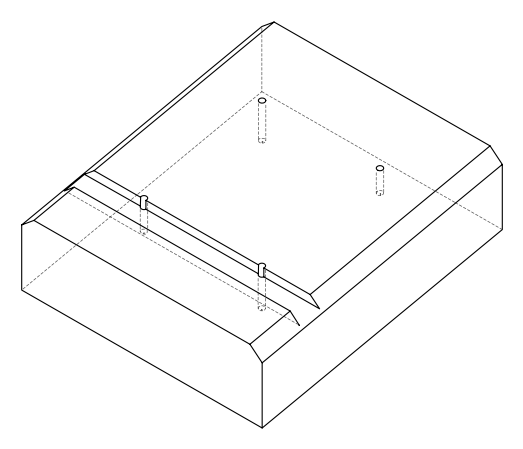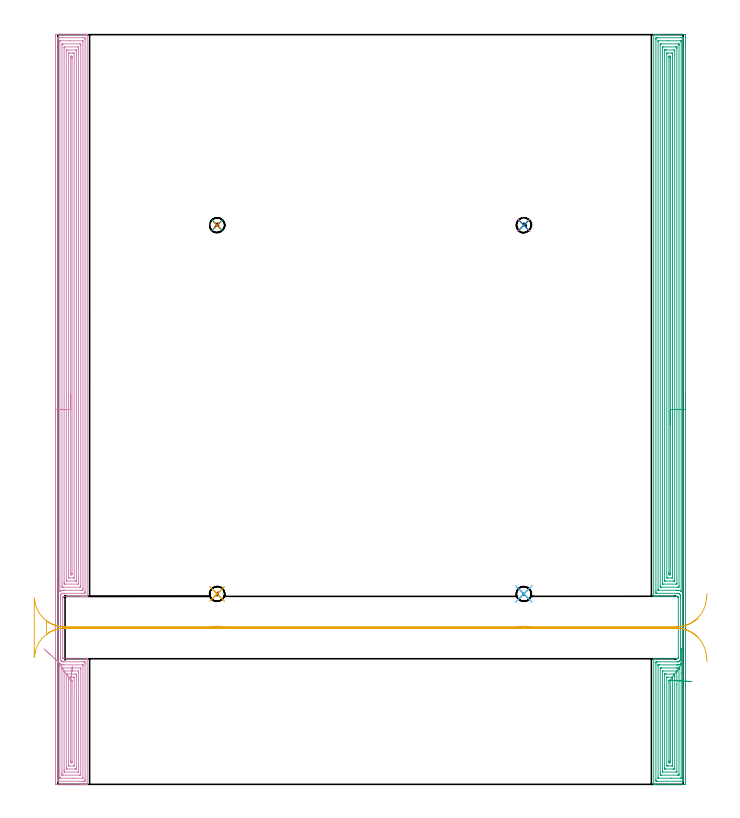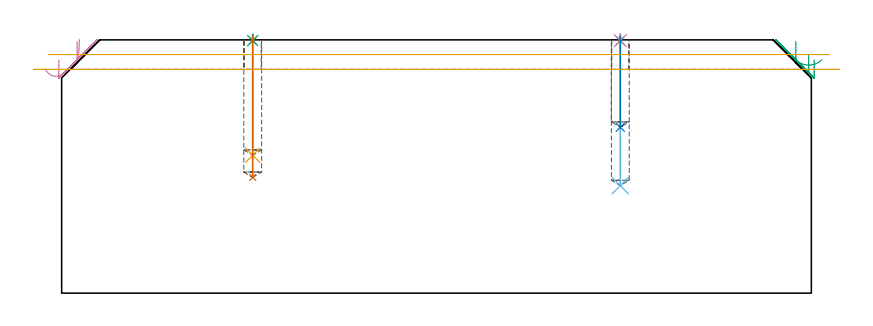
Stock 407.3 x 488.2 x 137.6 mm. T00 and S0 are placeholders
(PLAN: 11 operations, 3 tool changes, 64.5 min)
(1 SPOT_DRILL | STEP1POCKET | NXT0321_9005460120000 | 0.03 min | 1 mm3)
(2 SPOT_DRILL_1 | STEP1POCKET_1 | NXT0321_9005460120000 | 0.03 min | 1 mm3)
(3 SPOT_DRILL_2 | STEP1POCKET_2 | NXT0321_9005460120000 | 0.03 min | 1 mm3)
(4 SPOT_DRILL_3 | STEP1POCKET_3 | NXT0321_9005460120000 | 0.03 min | 1 mm3)
(5 DRILL_BLIND_HOLE_INTO_CENTER | STEP1POCKET | UGT0301_492 | 0.26 min | 4460 mm3)
(6 DRILL_BLIND_HOLE_INTO_CENTER_1 | STEP1POCKET_1 | UGT0301_492 | 0.33 min | 5686 mm3)
(7 DRILL_BLIND_HOLE_INTO_CENTER_2 | STEP1POCKET_2 | UGT0301_492 | 0.31 min | 5324 mm3)
(8 DRILL_BLIND_HOLE_INTO_CENTER_3 | STEP1POCKET_3 | UGT0301_492 | 0.2 min | 3342 mm3)
(9 AREA_MILL | FG_CHAMFER_SURFACE | UGT0205_001 | 29.8 min | 103778 mm3)
(10 AREA_MILL_1 | FG_CHAMFER_SURFACE_1 | UGT0205_001 | 29.8 min | 103793 mm3)
(11 MILL_RECTANGULAR_SLOT | SLOT_RECTANGULAR | UGT0201_019 | Follow Part, ap 10, ae 75% | 3.68 min | 249018 mm3)
(TOOL NXT0321_9005460120000 | NC Spot Drill, 142deg, 12mm, Carbide, Uncoated | D12 PA142 FL30 Z2)
(TOOL UGT0301_492 | Carbide Drill 9.7 mm | D9.7 PA118 FL87 Z2)
(TOOL UGT0205_001 | Chamfer Mill 20 x 3 x 45 deg. | D20 FL50 Z2)
(TOOL UGT0201_019 | End mill 40 mm | D40 FL63 Z6)
(OP 1 SPOT_DRILL)
G17 G21 G94 G90
T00 M6
G54
G17 G0 G90 X103.8 Y124. S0 M3
G43 Z147.6 H0
G94 G81 G98 Z137.183 F250. R140.6
G80
M5
M2
(OP 2 SPOT_DRILL_1)
G17 G21 G94 G90
T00 M6
G54
G17 G0 G90 X303.5 Y124. S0 M3
G43 Z147.6 H0
G94 G81 G98 Z137.183 F250. R140.6
G80
M5
M2
(OP 3 SPOT_DRILL_2)
G17 G21 G94 G90
T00 M6
G54
G17 G0 G90 X103.8 Y364.1 S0 M3
G43 Z147.6 H0
G94 G81 G98 Z137.183 F250. R140.6
G80
M5
M2
(OP 4 SPOT_DRILL_3)
G17 G21 G94 G90
T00 M6
G54
G17 G0 G90 X303.5 Y364.1 S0 M3
G43 Z147.6 H0
G94 G81 G98 Z137.183 F250. R140.6
G80
M5
M2
(OP 5 DRILL_BLIND_HOLE_INTO_CENTER)
G17 G21 G94 G90
T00 M6
G54
G17 G0 G90 X103.8 Y124. S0 M3
G43 Z147.6 H0
G94 G81 G98 Z74.9 F250. R139.6
G80
M5
M2
(OP 6 DRILL_BLIND_HOLE_INTO_CENTER_1)
G17 G21 G94 G90
T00 M6
G54
G17 G0 G90 X303.5 Y124. S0 M3
G43 Z147.6 H0
G94 G81 G98 Z58.4 F250. R139.6
G80
M5
M2
(OP 7 DRILL_BLIND_HOLE_INTO_CENTER_2)
G17 G21 G94 G90
T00 M6
G54
G17 G0 G90 X103.8 Y364.1 S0 M3
G43 Z147.6 H0
G94 G81 G98 Z62.9 F250. R139.6
G80
M5
M2
(OP 8 DRILL_BLIND_HOLE_INTO_CENTER_3)
G17 G21 G94 G90
T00 M6
G54
G17 G0 G90 X303.5 Y364.1 S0 M3
G43 Z147.6 H0
G94 G81 G98 Z90.1 F250. R139.6
G80
M5
M2
(OP 9 AREA_MILL)
G17 G21 G94 G90
T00 M6
G54
G17 G0 G90 X408.8 Y254.1 S1061 M3
G43 Z147.6 H0
Z126.9
G94 G1 Y254.062 Z126.028 F250.
Y253.948 Z125.164
Y253.759 Z124.312
Y253.497 Z123.48
Y253.163 Z122.674
Y252.76 Z121.9
Y252.292 Z121.164
Y251.76 Z120.472
Y251.171 Z119.829
Y250.528 Z119.24
Y249.836 Z118.709
Y249.1 Z118.24
Y248.326 Z117.837
Y247.52 Z117.503
Y246.688 Z117.241
Y245.836 Z117.052
Y244.972 Z116.938
Y244.1 Z116.9
Y0.946
X408.799 Y0.62 Z116.901
X408.794 Y0.059 Z116.904
X408.792 Y0.008 Z116.906
X408.235 Y0. Z117.462
X391.951 Z133.744
X389.554 Z136.141
X388.864 Z136.836
X388.538 Z137.161
X388.145 Y0.007 Z137.547
X388.103 Y0.01 Z137.588
X388.1 Y0.173 Z137.6
Y81.482
X388.105 Y81.79 Z137.591
X388.184 Y81.794 Z137.513
X388.502 Y81.8 Z137.195
X404.1 Z121.6
Y82.243
X404.098 Y82.376 Z121.597
X404.093 Y82.459 Z121.592
Y82.514
X404.1 Y82.587 Z121.6
Y82.603
Y82.605 Z121.597
Y82.614 Z121.598
Y82.649 Z121.594
X404.098 Y82.651
Y82.652
X404.099 Y82.669 Z121.595
X404.1 Y82.748 Z121.6
Y121.558
X404.092 Y121.584 Z121.591
X404.09 Y121.592 Z121.587
X404.094 Y121.599 Z121.592
X404.096 Y121.601 Z121.593
X404.098 Y121.603
X404.099 Y121.61
X404.101 Y121.612 Z121.597
X404.1 Y121.614 Z121.6
X404.098 Y121.619 Z121.595
X404.096 Y121.624 Z121.589
X404.097 Z121.591
X404.096 Y121.625 Z121.589
X404.1 Y121.63 Z121.595
Y121.635 Z121.6
X404.09 Y121.646 Z121.586
X404.095 Y121.655 Z121.59
X404.097 Y121.669 Z121.592
X404.096 Y121.67 Z121.59
X404.099 Y121.674 Z121.594
X404.1 Y121.679 Z121.6
X404.09 Y121.69 Z121.588
X404.092 Y121.7 Z121.59
X404.094 Y121.705 Z121.591
X404.098 Y121.735 Z121.598
X404.094 Y121.758 Z121.593
Y121.905
X404.1 Y122.137 Z121.599
Y122.4 Z121.6
X403.787 Z121.91
X391.334 Z134.361
X389.92 Z135.777
X389.554 Z136.141
X388.824 Z136.876
X388.564 Z137.136
X388.147 Y122.407 Z137.544
X388.103 Y122.41 Z137.588
X388.1 Y122.583 Z137.6
Y488.027
X388.103 Y488.191 Z137.588
X388.146 Y488.2 Z137.545
X388.539 Z137.161
X388.864 Z136.836
X389.554 Z136.141
X390.789 Z134.908
X391.334 Z134.361
X391.951 Z133.744
X407.618 Z118.079
X408.235 Y488.196 Z117.462
X408.792 Y488.192 Z116.906
X408.794 Y488.141 Z116.904
X408.799 Y487.58 Z116.901
X408.8 Y487.012 Z116.9
Y244.1
X407.386 Z118.314
Y3.26
X407.383 Y2.407 Z118.317
X407.381 Y2.371 Z118.319
X407.346 Y2.01 Z118.354
X406.859 Y2.002 Z118.841
X406.456 Y2.001 Z119.244
X405.972 Y2. Z119.728
X390.444 Y2.001 Z135.256
X389.957 Y2.003 Z135.743
X389.554 Y2.01 Z136.146
X389.519 Y2.407 Z136.181
X389.517 Y2.445 Z136.183
X389.514 Y3.301 Z136.186
Y78.355
X389.516 Y79.249 Z136.184
X389.517 Y79.286 Z136.183
X389.554 Y79.79 Z136.146
X389.898 Y79.797 Z135.802
X390.444 Y79.799 Z135.256
X390.785 Y79.8 Z134.915
X403.238 Z122.462
X403.787 Y79.805 Z121.913
X404.119 Y79.809 Z121.581
X404.381 Y79.85 Z121.319
X404.515 Y79.899 Z121.185
X404.677 Y79.985 Z121.023
X404.769 Y80.049 Z120.931
X404.88 Y80.142 Z120.82
X405.09 Y80.386 Z120.61
X405.182 Y80.528 Z120.518
X405.287 Y80.731 Z120.413
X405.399 Y81.036 Z120.301
X405.434 Y81.168 Z120.266
X405.493 Y81.517 Z120.207
X405.513 Y81.929 Z120.187
X405.514 Y81.955 Z120.186
Y121.243
X405.513 Y122.137 Z120.187
Y122.191
X405.499 Y122.613 Z120.201
X405.475 Y122.826 Z120.225
X405.435 Y123.03 Z120.265
X405.385 Y123.212 Z120.315
X405.297 Y123.447 Z120.403
X405.191 Y123.656 Z120.509
X405.006 Y123.924 Z120.694
X404.845 Y124.088 Z120.855
X404.677 Y124.215 Z121.023
X404.474 Y124.319 Z121.226
X404.219 Y124.384 Z121.481
X403.787 Y124.392 Z121.913
X403.314 Y124.399 Z122.386
X390.444 Y124.401 Z135.256
X389.967 Y124.403 Z135.733
X389.554 Y124.41 Z136.146
X389.519 Y124.817 Z136.181
X389.517 Y124.855 Z136.183
X389.514 Y125.711 Z136.186
Y484.94
X389.517 Y485.793 Z136.183
X389.518 Y485.829 Z136.182
X389.554 Y486.19 Z136.146
X390.041 Y486.198 Z135.659
X390.444 Y486.199 Z135.256
X390.928 Y486.2 Z134.772
X406.456 Y486.199 Z119.244
X406.943 Y486.197 Z118.757
X407.346 Y486.19 Z118.354
X407.381 Y485.793 Z118.319
X407.383 Y485.755 Z118.317
X407.386 Y484.899 Z118.314
Y244.1
X405.972 Z119.728
X405.971 Y125.506 Z119.729
X405.97 Y125.473 Z119.73
X405.968 Y125.439 Z119.732
X405.966 Y125.425 Z119.734
X405.943 Y125.447 Z119.757
X405.675 Y125.711 Z120.025
X405.566 Y125.809 Z120.134
X405.201 Y126.078 Z120.499
X404.848 Y126.247 Z120.852
X404.677 Y126.299 Z121.023
X404.34 Y126.375 Z121.36
X403.998 Y126.393 Z121.702
X403.787 Y126.396 Z121.913
X403.101 Y126.4 Z122.599
X402.898 Z122.802
X391.334 Z134.366
X391.13 Y126.401 Z134.57
X390.995 Y126.405 Z134.705
X390.947 Y126.41 Z134.753
X390.934 Y126.414 Z134.766
X390.933 Y126.421 Z134.767
X390.93 Y126.469 Z134.77
X390.929 Y126.604 Z134.771
X390.928 Y127.011 Z134.772
X390.929 Y484.108 Z134.771
X390.93 Y484.158 Z134.77
X390.932 Y484.182 Z134.768
X390.934 Y484.187 Z134.766
X390.948 Y484.19 Z134.752
X391.142 Y484.199 Z134.558
X397.367 Y484.2 Z128.333
X405.566 Y484.199 Z120.134
X405.76 Y484.195 Z119.94
X405.888 Y484.19 Z119.812
X405.965 Y484.181 Z119.735
X405.967 Y484.141 Z119.733
X405.969 Y484.006 Z119.731
X405.971 Y483.599 Z119.729
X405.972 Y244.1 Z119.728
X404.557 Z121.143
Y129.285
X404.553 Y128.516 Z121.147
X404.55 Y128.391 Z121.15
X404.373 Z121.327
X404.185 Z121.515
X403.779 Y128.4 Z121.921
X393.113 Z132.587
X392.669 Y128.402 Z133.031
X392.452 Y128.406 Z133.248
X392.35 Y128.41 Z133.35
X392.348 Y128.485 Z133.352
X392.343 Y129.164 Z133.357
Y129.285
Y481.325
X392.349 Y482.092 Z133.351
X392.357 Y482.19 Z133.343
X392.46 Y482.194 Z133.24
X392.677 Y482.198 Z133.023
X393.113 Y482.2 Z132.587
X403.787 Z121.913
X404.23 Y482.198 Z121.47
X404.441 Y482.194 Z121.259
X404.542 Y482.19 Z121.158
X404.55 Y482.122 Z121.15
X404.557 Y481.446 Z121.143
Y481.325
Y244.1
X403.143 Z122.557
Y131.072
X403.142 Y130.826 Z122.558
X403.139 Y130.579 Z122.561
X403.136 Y130.423 Z122.564
X403.064 Y130.41 Z122.636
X402.898 Y130.405 Z122.802
X402.676 Y130.401 Z123.024
X394.671 Y130.4 Z131.029
X394.002 Y130.403 Z131.698
X393.776 Y130.406 Z131.924
X393.763 Y130.416 Z131.937
X393.761 Y130.421 Z131.939
X393.757 Y131.072 Z131.943
Y131.318
Y479.538
X393.758 Y479.784 Z131.942
X393.761 Y480.031 Z131.939
X393.764 Y480.186 Z131.936
X393.838 Y480.19 Z131.862
X394.002 Y480.196 Z131.698
X394.234 Y480.199 Z131.466
X402.239 Y480.2 Z123.461
X402.898 Y480.198 Z122.802
X403.132 Y480.197 Z122.568
X403.139 Y480.19 Z122.561
X403.141 Y480.188 Z122.559
X403.143 Y479.538 Z122.557
Y479.292
Y244.1
X401.729 Z123.971
X401.728 Y133.14 Z123.972
X401.727 Y132.859 Z123.973
X401.723 Y132.553 Z123.977
X401.721 Y132.41 Z123.979
X401.571 Y132.404 Z124.129
X401.119 Y132.401 Z124.581
X400.686 Y132.4 Z125.014
X395.781 Y132.401 Z129.919
X395.345 Y132.404 Z130.355
X395.199 Y132.41 Z130.501
X395.178 Y132.423 Z130.522
X395.176 Y132.471 Z130.524
X395.173 Y132.577 Z130.527
X395.172 Y132.859 Z130.528
X395.171 Y133.472 Z130.529
X395.172 Y478.058 Z130.528
X395.173 Y478.134 Z130.527
X395.175 Y478.172 Z130.525
X395.177 Y478.184 Z130.523
X395.187 Y478.19 Z130.513
X395.338 Y478.197 Z130.362
X395.781 Y478.199 Z129.919
X396.224 Y478.2 Z129.476
X401.119 Y478.199 Z124.581
X401.565 Y478.196 Z124.135
X401.701 Y478.19 Z123.999
X401.722 Y478.179 Z123.978
X401.724 Y478.134 Z123.976
X401.727 Y478.034 Z123.973
X401.728 Y477.751 Z123.972
X401.729 Y477.138 Z123.971
Y244.1
X400.315 Z125.385
X400.314 Y134.646 Z125.386
Y134.561
X400.311 Y134.474 Z125.389
X400.308 Y134.423 Z125.392
X400.288 Y134.41 Z125.412
X400.229 Y134.408 Z125.471
X399.584 Y134.401 Z126.116
X397.56 Y134.4 Z128.14
X396.914 Y134.402 Z128.786
X396.671 Y134.407 Z129.029
X396.596 Y134.41 Z129.104
X396.589 Y134.56 Z129.111
X396.587 Y134.646 Z129.113
X396.586 Y134.731 Z129.114
Y475.964
Y476.049
X396.589 Y476.136 Z129.111
X396.592 Y476.185 Z129.108
X396.613 Y476.19 Z129.087
X396.671 Y476.193 Z129.029
X397.326 Y476.2 Z128.374
X399.34 Z126.36
X399.996 Y476.198 Z125.704
X400.229 Y476.193 Z125.471
X400.301 Y476.19 Z125.399
X400.309 Y476.05 Z125.391
X400.313 Y475.964 Z125.387
X400.314 Y475.879 Z125.386
X400.315 Y244.1 Z125.385
X398.9 Z126.8
Y137.326
X398.899 Y136.875 Z126.801
X398.893 Y136.433 Z126.807
X398.481 Y136.401 Z127.219
X398.45 Y136.402 Z127.25
X398.007 Y136.433 Z127.693
X398.001 Y136.884 Z127.699
X398. Y137.326 Z127.7
X397.999 Y137.779 Z127.701
X398. Y473.284 Z127.7
X398.001 Y473.735 Z127.699
X398.007 Y474.177 Z127.693
X398.428 Y474.199 Z127.272
X398.45 Z127.25
X398.893 Y474.177 Z126.807
X398.899 Y473.726 Z126.801
X398.9 Y473.284 Z126.8
Y472.831
Y244.1
Y243.228 Z126.838
Y242.364 Z126.951
Y241.512 Z127.14
Y240.68 Z127.403
Y239.874 Z127.736
Y239.1 Z128.139
Y238.364 Z128.608
Y237.672 Z129.139
Y237.029 Z129.728
Y236.44 Z130.372
Y235.908 Z131.064
Y235.44 Z131.8
Y235.037 Z132.573
Y234.703 Z133.379
Y234.441 Z134.211
Y234.252 Z135.063
Y234.138 Z135.928
Y234.1 Z136.8
G0 Z147.6
X405.874 Y88.652
Z129.826
G1 X405.875 Y88.622 Z128.954
X405.876 Y88.516 Z128.088
X405.877 Y88.335 Z127.235
X405.88 Y88.08 Z126.4
X405.883 Y87.753 Z125.591
X405.886 Y87.357 Z124.814
X405.89 Y86.895 Z124.074
X405.895 Y86.371 Z123.377
X405.901 Y85.787 Z122.729
X405.906 Y85.149 Z122.133
X405.913 Y84.462 Z121.596
X405.919 Y83.731 Z121.121
X405.926 Y82.961 Z120.711
X405.933 Y82.158 Z120.37
X405.941 Y81.328 Z120.1
X405.949 Y80.478 Z119.903
X405.957 Y79.615 Z119.781
X405.964 Y78.743 Z119.736
X405.968 Y78.355 Z119.732
X405.971 Y77.949 Z119.729
X405.972 Y72.501 Z119.728
X405.971 Y4.092 Z119.729
X405.97 Y4.042 Z119.73
X405.968 Y4.018 Z119.732
X405.966 Y4.012 Z119.734
X405.952 Y4.01 Z119.748
X405.758 Y4.001 Z119.942
X399.533 Y4. Z126.167
X391.334 Y4.001 Z134.366
X391.14 Y4.005 Z134.56
X391.012 Y4.01 Z134.688
X390.935 Y4.019 Z134.765
X390.933 Y4.059 Z134.767
X390.931 Y4.194 Z134.769
X390.929 Y4.601 Z134.771
Y77.462
X390.931 Y77.665 Z134.769
X390.933 Y77.766 Z134.767
X390.935 Y77.784 Z134.765
X390.95 Y77.79 Z134.75
X391. Y77.797 Z134.7
X391.334 Y77.799 Z134.366
X391.886 Y77.8 Z133.814
X402.898 Z122.802
X403.448 Y77.802 Z122.252
X403.787 Y77.81 Z121.913
X404.313 Y77.827 Z121.387
X404.677 Y77.894 Z121.023
X405.007 Y78.023 Z120.693
X405.175 Y78.113 Z120.525
X405.318 Y78.202 Z120.382
X405.533 Y78.355 Z120.167
X405.552 Y78.37 Z120.148
X405.566 Y78.383 Z120.134
X405.964 Y78.743 Z119.736
X404.54 Y75.836 Z121.16
X404.543 Y75.835 Z121.157
X404.55 Y75.802 Z121.15
X404.553 Y75.675 Z121.147
X404.557 Y74.901 Z121.143
Y74.781
X404.556 Y6.875 Z121.144
X404.551 Y6.108 Z121.149
X404.543 Y6.01 Z121.157
X404.44 Y6.007 Z121.26
X404.223 Y6.003 Z121.477
X403.787 Y6. Z121.913
X393.094 Z132.606
X392.67 Y6.003 Z133.03
X392.459 Y6.007 Z133.241
X392.359 Y6.01 Z133.341
X392.35 Y6.078 Z133.35
X392.344 Y6.754 Z133.356
X392.343 Y6.875 Z133.357
Y75.554
X392.345 Y75.675 Z133.355
X392.347 Y75.77 Z133.353
X392.349 Y75.786 Z133.351
X392.447 Y75.791 Z133.253
X392.613 Y75.796 Z133.087
X392.863 Y75.799 Z132.837
X392.988 Y75.8 Z132.712
X402.898 Z122.802
X403.66 Y75.802 Z122.04
X403.787 Y75.806 Z121.913
X404.514 Y75.838 Z121.186
X404.54 Y75.836 Z121.16
X403.137 Y73.79 Z122.563
X403.14 Y73.767 Z122.56
X403.142 Y73.739 Z122.558
X403.143 Y64.952 Z122.557
Y8.416
X403.14 Y8.169 Z122.56
X403.136 Y8.014 Z122.564
X403.062 Y8.008 Z122.638
X402.898 Y8.002 Z122.802
X402.667 Y8. Z123.033
X394.002 Y8.001 Z131.698
X393.769 Y8.002 Z131.931
X393.761 Y8.01 Z131.939
X393.758 Y8.013 Z131.942
X393.757 Y8.662 Z131.943
Y8.908
X393.758 Y73.487 Z131.942
X393.76 Y73.651 Z131.94
X393.764 Y73.775 Z131.936
X393.803 Y73.79 Z131.897
X394.002 Y73.798 Z131.698
X394.09 Y73.8 Z131.61
X402.985 Z122.715
X403.09 Y73.794 Z122.61
X403.137 Y73.79 Z122.563
X401.715 Y71.79 Z123.985
X401.723 Y71.493 Z123.977
X401.726 Y71.207 Z123.974
X401.729 Y70.594 Z123.971
Y70.313
X401.728 Y10.142 Z123.972
X401.727 Y10.066 Z123.973
X401.725 Y10.028 Z123.975
X401.723 Y10.016 Z123.977
X401.713 Y10.01 Z123.987
X401.562 Y10.003 Z124.138
X401.119 Y10.001 Z124.581
X400.676 Y10. Z125.024
X395.781 Y10.001 Z129.919
X395.335 Y10.004 Z130.365
X395.199 Y10.01 Z130.501
X395.178 Y10.021 Z130.522
X395.176 Y10.066 Z130.524
X395.173 Y10.166 Z130.527
X395.172 Y10.449 Z130.528
X395.171 Y11.062 Z130.529
X395.172 Y71.667 Z130.528
X395.173 Y71.743 Z130.527
X395.176 Y71.78 Z130.524
X395.178 Y71.79 Z130.522
X395.196 Y71.795 Z130.504
X395.781 Y71.799 Z129.919
X396.081 Y71.8 Z129.619
X401.119 Y71.799 Z124.581
X401.421 Y71.797 Z124.28
X401.715 Y71.79 Z123.985
X400.308 Y69.784 Z125.392
X400.314 Y69.42 Z125.386
Y12.236
Y12.151
X400.31 Y12.064 Z125.39
X400.308 Y12.015 Z125.392
X400.287 Y12.01 Z125.413
X400.229 Y12.007 Z125.471
X399.574 Y12. Z126.126
X397.56 Z128.14
X396.904 Y12.002 Z128.796
X396.671 Y12.007 Z129.029
X396.599 Y12.01 Z129.101
X396.591 Y12.15 Z129.109
X396.587 Y12.236 Z129.113
X396.586 Y12.321 Z129.114
Y69.506
X396.587 Y69.592 Z129.113
X396.592 Y69.763 Z129.108
X396.595 Y69.792 Z129.105
X396.601 Y69.794 Z129.099
X396.624 Y69.797 Z129.076
X396.671 Y69.799 Z129.029
X399.852 Z125.848
X400.229 Y69.793 Z125.471
X400.282 Y69.79 Z125.418
X400.308 Y69.784 Z125.392
X398.894 Y67.774 Z126.806
X398.896 Y67.633 Z126.804
X398.899 Y67.182 Z126.801
X398.9 Y61.038 Z126.8
Y14.916
X398.898 Y14.466 Z126.802
X398.893 Y14.023 Z126.807
X398.472 Y14.001 Z127.228
X398.45 Z127.25
X398.007 Y14.023 Z127.693
X398.002 Y14.473 Z127.698
X398. Y14.916 Z127.7
Y15.369
Y67.191
X398.004 Y67.633 Z127.696
X398.007 Y67.745 Z127.693
X398.013 Y67.79 Z127.687
X398.118 Y67.795 Z127.582
X398.285 Y67.799 Z127.415
X398.45 Y67.797 Z127.25
X398.616 Y67.79 Z127.084
X398.894 Y67.774 Z126.806
X399.536 Y67.737 Z126.218
X400.228 Y67.696 Z125.687
X400.962 Y67.653 Z125.219
X401.735 Y67.608 Z124.817
X402.54 Y67.561 Z124.484
X403.371 Y67.512 Z124.222
X404.221 Y67.462 Z124.034
X405.085 Y67.412 Z123.921
X405.955 Y67.361 Z123.884
X406.825 Y67.31 Z123.922
X407.688 Y67.26 Z124.037
X408.539 Y67.21 Z124.226
X409.369 Y67.161 Z124.49
X410.173 Y67.114 Z124.824
X410.945 Y67.069 Z125.228
X411.68 Y67.026 Z125.697
X412.37 Y66.986 Z126.229
X413.012 Y66.948 Z126.818
G0 Z147.6
M5
M2
(OP 10 AREA_MILL_1)
G17 G21 G94 G90
T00 M6
G54
G17 G0 G90 X-1.5 Y234.1 S1061 M3
G43 Z147.6 H0
Z126.9
G94 G1 Y234.138 Z126.029 F250.
Y234.252 Z125.164
Y234.441 Z124.312
Y234.703 Z123.48
Y235.037 Z122.674
Y235.44 Z121.9
Y235.908 Z121.164
Y236.44 Z120.472
Y237.029 Z119.829
Y237.672 Z119.24
Y238.364 Z118.709
Y239.1 Z118.24
Y239.874 Z117.837
Y240.68 Z117.503
Y241.512 Z117.241
Y242.364 Z117.052
Y243.228 Z116.938
Y244.1 Z116.9
Y487.254
X-1.499 Y487.58 Z116.901
X-1.494 Y488.141 Z116.904
X-1.492 Y488.192 Z116.906
X-0.935 Y488.196 Z117.462
X-0.318 Y488.2 Z118.08
X15.349 Z133.744
X17.746 Z136.141
X18.436 Z136.836
X18.762 Z137.161
X19.155 Y488.193 Z137.547
X19.197 Y488.19 Z137.588
X19.2 Y488.027 Z137.6
Y122.583
X19.197 Y122.41 Z137.588
X19.153 Y122.407 Z137.544
X18.736 Y122.4 Z137.136
X18.476 Z136.876
X17.746 Z136.141
X16.491 Z134.888
X15.077 Z133.473
X3.513 Z121.91
X3.2 Z121.6
Y122.137 Z121.599
X3.208 Y121.856 Z121.592
X3.21 Y121.728 Z121.589
Y121.7
Y121.69
X3.204 Y121.686 Z121.596
X3.201 Y121.685 Z121.598
X3.2 Y121.68 Z121.596
X3.202 Y121.677 Z121.595
X3.201 Y121.676 Z121.597
Y121.673 Z121.595
X3.202 Y121.664 Z121.591
X3.205 Y121.66 Z121.59
X3.204 Y121.658 Z121.592
Y121.64 Z121.591
Y121.638 Z121.589
X3.201 Y121.634 Z121.591
X3.2 Y121.62 Z121.6
Y121.607
X3.203 Y121.605 Z121.596
X3.209 Y121.601 Z121.588
X3.208 Y121.59 Z121.59
X3.2 Y121.541 Z121.6
X3.21 Y121.507 Z121.587
X3.212 Y121.502 Z121.586
X3.2 Y121.411 Z121.6
Y82.747
X3.201 Y82.674 Z121.593
X3.2 Y82.584 Z121.596
Y82.575 Z121.6
Z121.599
X3.201 Z121.595
X3.204 Y82.56 Z121.589
Y82.559 Z121.591
X3.203 Y82.543
Y82.541 Z121.59
X3.2 Y82.537 Z121.593
Y82.529 Z121.6
X3.21 Y82.514 Z121.589
X3.202 Y82.376 Z121.597
X3.2 Y82.243 Z121.6
Y81.8
X18.799 Z137.196
X19.116 Y81.794 Z137.513
X19.195 Y81.79 Z137.591
X19.2 Y81.483 Z137.6
Y0.173
X19.197 Y0.01 Z137.588
X19.155 Y0.007 Z137.547
X18.762 Y0. Z137.161
X18.436 Z136.836
X17.746 Z136.141
X16.511 Z134.908
X15.966 Z134.361
X15.349 Z133.744
X-1.208 Y0.001 Z117.19
X-1.492 Y0.01 Z116.906
X-1.499 Y0.293 Z116.899
Y0.316
X-1.5 Y244.1 Z116.9
X-0.086 Z118.314
Y484.94
X-0.083 Y485.793 Z118.317
X-0.081 Y485.829 Z118.319
X-0.045 Y486.19 Z118.355
X0.441 Y486.198 Z118.841
X0.844 Y486.199 Z119.244
X1.328 Y486.2 Z119.728
X16.856 Y486.199 Z135.256
X17.343 Y486.197 Z135.743
X17.746 Y486.19 Z136.146
X17.781 Y485.793 Z136.181
X17.783 Y485.755 Z136.183
X17.786 Y484.899 Z136.186
Y125.67
X17.783 Y124.817 Z136.183
X17.782 Y124.781 Z136.182
X17.746 Y124.41 Z136.146
X17.269 Y124.403 Z135.669
X16.856 Y124.401 Z135.256
X16.382 Y124.4 Z134.782
X4.402 Z122.802
X3.93 Y124.398 Z122.33
X3.513 Y124.391 Z121.913
X3.058 Y124.381 Z121.458
X2.862 Y124.332 Z121.262
X2.623 Y124.216 Z121.023
X2.457 Y124.09 Z120.857
X2.294 Y123.924 Z120.694
X2.143 Y123.714 Z120.543
X2.07 Y123.586 Z120.47
X1.967 Y123.358 Z120.367
X1.865 Y123.03 Z120.265
X1.842 Y122.921 Z120.242
X1.797 Y122.554 Z120.197
X1.786 Y121.269 Z120.186
X1.785 Y82.771 Z120.185
X1.787 Y81.929 Z120.187
Y81.875
X1.796 Y81.665 Z120.196
X1.815 Y81.447 Z120.215
X1.851 Y81.234 Z120.251
X1.901 Y81.036 Z120.301
X1.992 Y80.776 Z120.392
X2.112 Y80.537 Z120.512
X2.241 Y80.344 Z120.641
X2.42 Y80.142 Z120.82
X2.623 Y79.985 Z121.023
X2.741 Y79.919 Z121.141
X2.914 Y79.849 Z121.314
X3.098 Y79.815 Z121.498
X3.238 Y79.81 Z121.638
X3.513 Y79.804 Z121.913
X3.853 Y79.8 Z122.253
X16.856 Y79.799 Z135.256
X17.199 Y79.798 Z135.599
X17.746 Y79.79 Z136.146
X17.782 Y79.249 Z136.182
X17.784 Y79.21 Z136.184
X17.786 Y78.355 Z136.186
Y3.26
X17.783 Y2.407 Z136.183
X17.781 Y2.371 Z136.181
X17.746 Y2.01 Z136.146
X17.259 Y2.003 Z135.659
X16.856 Y2.001 Z135.256
X16.372 Y2. Z134.772
X0.844 Y2.001 Z119.244
X0.357 Y2.003 Z118.757
X-0.045 Y2.01 Z118.355
X-0.081 Y2.407 Z118.319
X-0.083 Y2.445 Z118.317
X-0.086 Y3.301 Z118.314
Y244.1
X1.329 Z119.729
Y484.108
X1.33 Y484.158 Z119.73
X1.332 Y484.182 Z119.732
X1.334 Y484.187 Z119.734
X1.348 Y484.19 Z119.748
X1.542 Y484.199 Z119.942
X7.767 Y484.2 Z126.167
X15.966 Y484.199 Z134.366
X16.16 Y484.195 Z134.56
X16.288 Y484.19 Z134.688
X16.365 Y484.181 Z134.765
X16.367 Y484.141 Z134.767
X16.369 Y484.006 Z134.769
X16.371 Y483.599 Z134.771
Y127.498
X16.37 Y127.092 Z134.77
X16.367 Y126.604 Z134.767
X16.364 Y126.411 Z134.764
X16.167 Y126.403 Z134.567
X15.966 Y126.401 Z134.366
X15.28 Y126.4 Z133.68
X4.402 Z122.802
X3.719 Y126.397 Z122.119
X3.513 Y126.39 Z121.913
X2.865 Y126.362 Z121.265
X2.623 Y126.303 Z121.023
X2.373 Y126.209 Z120.773
X2.207 Y126.129 Z120.607
X2.021 Y126.024 Z120.421
X1.734 Y125.81 Z120.134
X1.679 Y125.766 Z120.079
X1.619 Y125.711 Z120.019
X1.336 Y125.421 Z119.736
X1.334 Y125.428 Z119.734
X1.331 Y125.476 Z119.731
X1.329 Y125.547 Z119.729
Y125.632
Y244.1
X2.743 Z121.143
Y481.325
X2.749 Y482.092 Z121.149
X2.757 Y482.19 Z121.157
X2.86 Y482.194 Z121.26
X3.077 Y482.198 Z121.477
X3.513 Y482.2 Z121.913
X14.187 Z132.587
X14.63 Y482.198 Z133.03
X14.841 Y482.194 Z133.241
X14.942 Y482.19 Z133.342
X14.95 Y482.122 Z133.35
X14.957 Y481.446 Z133.357
Y481.325
Y129.285
X14.953 Y128.516 Z133.353
X14.95 Y128.411 Z133.35
X14.848 Y128.407 Z133.248
X14.628 Y128.403 Z133.028
X14.187 Y128.4 Z132.587
X3.504 Z121.904
X3.298 Y128.391 Z121.698
X3.027 Y128.389 Z121.427
X2.75 Y128.391 Z121.15
X2.748 Y128.485 Z121.148
X2.743 Y129.164 Z121.143
Y244.1
X4.157 Z122.557
Y479.538
X4.158 Y479.783 Z122.558
X4.161 Y480.031 Z122.561
X4.164 Y480.186 Z122.564
X4.238 Y480.19 Z122.638
X4.402 Y480.196 Z122.802
X4.634 Y480.199 Z123.034
X12.639 Y480.2 Z131.039
X13.298 Y480.198 Z131.698
X13.532 Y480.197 Z131.932
X13.539 Y480.19 Z131.939
X13.541 Y480.188 Z131.941
X13.543 Y479.538 Z131.943
Y479.292
Y131.072
X13.542 Y130.827 Z131.942
X13.539 Y130.579 Z131.939
X13.536 Y130.423 Z131.936
X13.464 Y130.41 Z131.864
X13.298 Y130.405 Z131.698
X13.076 Y130.401 Z131.476
X5.071 Y130.4 Z123.471
X4.402 Y130.403 Z122.802
X4.176 Y130.405 Z122.576
X4.163 Y130.416 Z122.563
X4.161 Y130.421 Z122.561
X4.158 Y131.072 Z122.558
X4.157 Y131.318 Z122.557
Y244.1
X5.571 Z123.971
X5.572 Y478.058 Z123.972
X5.573 Y478.134 Z123.973
X5.575 Y478.172 Z123.975
X5.577 Y478.184 Z123.977
X5.587 Y478.19 Z123.987
X5.738 Y478.197 Z124.138
X6.181 Y478.199 Z124.581
X6.624 Y478.2 Z125.024
X11.519 Y478.199 Z129.919
X11.965 Y478.196 Z130.365
X12.101 Y478.19 Z130.501
X12.122 Y478.179 Z130.522
X12.124 Y478.134 Z130.524
X12.127 Y478.034 Z130.527
X12.128 Y477.751 Z130.528
X12.129 Y477.138 Z130.529
X12.128 Y133.14 Z130.528
X12.127 Y132.859 Z130.527
X12.123 Y132.553 Z130.523
X12.121 Y132.41 Z130.521
X11.971 Y132.404 Z130.371
X11.519 Y132.401 Z129.919
X11.086 Y132.4 Z129.486
X6.181 Y132.401 Z124.581
X5.745 Y132.403 Z124.145
X5.599 Y132.41 Z123.999
X5.578 Y132.423 Z123.978
X5.576 Y132.471 Z123.976
X5.573 Y132.576 Z123.973
X5.572 Y132.859 Z123.972
X5.571 Y133.472 Z123.971
Y244.1
X6.985 Z125.385
X6.986 Y475.964 Z125.386
X6.987 Y476.049 Z125.387
X6.99 Y476.136 Z125.39
X6.992 Y476.185 Z125.392
X7.013 Y476.19 Z125.413
X7.071 Y476.193 Z125.471
X7.726 Y476.2 Z126.126
X9.74 Z128.14
X10.396 Y476.198 Z128.796
X10.629 Y476.193 Z129.029
X10.701 Y476.19 Z129.101
X10.709 Y476.05 Z129.109
X10.713 Y475.964 Z129.113
X10.714 Y475.879 Z129.114
Y134.646
Y134.561
X10.711 Y134.474 Z129.111
X10.708 Y134.423 Z129.108
X10.688 Y134.41 Z129.088
X10.629 Y134.408 Z129.029
X9.984 Y134.401 Z128.384
X7.96 Y134.4 Z126.36
X7.314 Y134.402 Z125.714
X7.071 Y134.407 Z125.471
X6.996 Y134.41 Z125.396
X6.99 Y134.56 Z125.39
X6.987 Y134.646 Z125.387
X6.986 Y134.731 Z125.386
X6.985 Y244.1 Z125.385
X8.4 Z126.8
Y473.284
X8.401 Y473.735 Z126.801
X8.407 Y474.177 Z126.807
X8.828 Y474.199 Z127.228
X8.85 Z127.25
X9.293 Y474.177 Z127.693
X9.299 Y473.726 Z127.699
X9.3 Y473.284 Z127.7
Y472.831
Y137.326
X9.299 Y136.875 Z127.699
X9.293 Y136.433 Z127.693
X8.882 Y136.401 Z127.282
X8.85 Y136.402 Z127.25
X8.407 Y136.433 Z126.807
X8.401 Y136.884 Z126.801
X8.4 Y137.326 Z126.8
Y137.779
Y244.1
Y244.972 Z126.838
Y245.837 Z126.952
Y246.688 Z127.14
Y247.52 Z127.403
Y248.326 Z127.737
Y249.1 Z128.139
Y249.836 Z128.608
Y250.528 Z129.139
Y251.171 Z129.729
Y251.76 Z130.372
Y252.292 Z131.064
Y252.76 Z131.8
Y253.163 Z132.573
Y253.497 Z133.379
Y253.759 Z134.211
Y253.948 Z135.063
Y254.062 Z135.928
Y254.1 Z136.8
G0 Z147.6
X-8.972 Y88.203
Z121.851
G1 X-8.568 Y87.833 Z121.172
X-8.122 Y87.425 Z120.544
X-7.638 Y86.98 Z119.97
X-7.118 Y86.504 Z119.456
X-6.568 Y85.999 Z119.005
X-5.99 Y85.47 Z118.622
X-5.39 Y84.92 Z118.307
X-4.772 Y84.354 Z118.065
X-4.141 Y83.775 Z117.897
X-3.502 Y83.189 Z117.805
X-2.859 Y82.6 Z117.788
X-2.217 Y82.012 Z117.847
X-1.582 Y81.429 Z117.982
X-0.958 Y80.857 Z118.192
X-0.349 Y80.299 Z118.474
X0.239 Y79.76 Z118.827
X0.802 Y79.244 Z119.249
X1.336 Y78.755 Z119.736
X1.734 Y78.39 Z120.134
X1.774 Y78.355 Z120.174
X2.035 Y78.166 Z120.435
X2.287 Y78.025 Z120.687
X2.623 Y77.894 Z121.023
X2.887 Y77.837 Z121.287
X3.164 Y77.812 Z121.564
X3.513 Y77.805 Z121.913
X4.065 Y77.8 Z122.465
X15.966 Y77.799 Z134.366
X16.303 Y77.796 Z134.703
X16.348 Y77.793 Z134.748
X16.365 Y77.789 Z134.765
X16.367 Y77.777 Z134.767
X16.37 Y77.706 Z134.77
X16.371 Y77.597 Z134.771
Y77.462
Y4.092
X16.37 Y4.042 Z134.77
X16.368 Y4.018 Z134.768
X16.366 Y4.013 Z134.766
X16.352 Y4.01 Z134.752
X16.158 Y4.002 Z134.558
X9.933 Y4. Z128.333
X1.734 Y4.001 Z120.134
X1.54 Y4.005 Z119.94
X1.412 Y4.01 Z119.812
X1.335 Y4.019 Z119.735
X1.333 Y4.059 Z119.733
X1.331 Y4.194 Z119.731
X1.329 Y4.601 Z119.729
Y77.462
Y77.867
X1.332 Y78.355 Z119.732
X1.336 Y78.755 Z119.736
X2.748 Y75.822 Z121.148
X2.8 Y75.823 Z121.2
X2.938 Y75.82 Z121.338
X3.261 Y75.806 Z121.661
X3.386 Y75.801 Z121.786
X9.17 Y75.8 Z127.57
X14.952 Y75.799 Z133.352
X14.954 Y75.798 Z133.354
X14.956 Y75.796 Z133.356
Y75.675
X14.957 Y74.901 Z133.357
Y6.875
X14.951 Y6.108 Z133.351
X14.943 Y6.01 Z133.343
X14.84 Y6.006 Z133.24
X14.623 Y6.002 Z133.023
X14.187 Y6. Z132.587
X3.513 Z121.913
X3.07 Y6.002 Z121.47
X2.859 Y6.006 Z121.259
X2.759 Y6.01 Z121.159
X2.75 Y6.078 Z121.15
X2.743 Y6.754 Z121.143
Y6.875
Y75.675
X2.744 Y75.771 Z121.144
X2.746 Y75.818 Z121.146
X2.748 Y75.822 Z121.148
X4.164 Y73.775 Z122.564
X4.203 Y73.79 Z122.603
X4.402 Y73.798 Z122.802
X4.49 Y73.8 Z122.89
X13.385 Z131.785
X13.49 Y73.794 Z131.89
X13.537 Y73.79 Z131.937
X13.54 Y73.767 Z131.94
X13.542 Y73.739 Z131.942
X13.543 Y64.952 Z131.943
Y8.416
X13.54 Y8.169 Z131.94
X13.536 Y8.014 Z131.936
X13.462 Y8.008 Z131.862
X13.298 Y8.002 Z131.698
X13.067 Y8. Z131.467
X4.402 Y8.001 Z122.802
X4.169 Y8.002 Z122.569
X4.161 Y8.01 Z122.561
X4.158 Y8.013 Z122.558
X4.157 Y8.662 Z122.557
Y8.908
X4.158 Y73.487 Z122.558
X4.16 Y73.651 Z122.56
X4.164 Y73.775 Z122.564
X5.578 Y71.79 Z123.978
X5.596 Y71.795 Z123.996
X6.181 Y71.799 Z124.581
X6.481 Y71.8 Z124.881
X11.519 Y71.799 Z129.919
X11.821 Y71.797 Z130.221
X12.115 Y71.79 Z130.515
X12.123 Y71.493 Z130.523
X12.126 Y71.207 Z130.526
X12.129 Y70.594 Z130.529
Y70.313
X12.128 Y10.142 Z130.528
X12.127 Y10.066 Z130.527
X12.125 Y10.028 Z130.525
X12.123 Y10.016 Z130.523
X12.113 Y10.01 Z130.513
X11.962 Y10.003 Z130.362
X11.519 Y10.001 Z129.919
X11.076 Y10. Z129.476
X6.181 Y10.001 Z124.581
X5.735 Y10.004 Z124.135
X5.599 Y10.01 Z123.999
X5.578 Y10.021 Z123.978
X5.576 Y10.066 Z123.976
X5.573 Y10.166 Z123.973
X5.572 Y10.449 Z123.972
X5.571 Y11.062 Z123.971
X5.572 Y71.667 Z123.972
X5.573 Y71.743 Z123.973
X5.576 Y71.78 Z123.976
X5.578 Y71.79 Z123.978
X6.995 Y69.792 Z125.395
X7.001 Y69.794 Z125.401
X7.024 Y69.797 Z125.424
X7.071 Y69.799 Z125.471
X10.252 Z128.652
X10.629 Y69.793 Z129.029
X10.682 Y69.79 Z129.082
X10.708 Y69.784 Z129.108
X10.714 Y69.42 Z129.114
Y12.236
X10.713 Y12.151 Z129.113
X10.71 Y12.064 Z129.11
X10.708 Y12.015 Z129.108
X10.687 Y12.01 Z129.087
X10.629 Y12.007 Z129.029
X9.974 Y12. Z128.374
X7.96 Z126.36
X7.304 Y12.002 Z125.704
X7.071 Y12.007 Z125.471
X6.999 Y12.01 Z125.399
X6.991 Y12.15 Z125.391
X6.987 Y12.236 Z125.387
X6.986 Y12.321 Z125.386
Y69.506
X6.987 Y69.592 Z125.387
X6.992 Y69.763 Z125.392
X6.995 Y69.792 Z125.395
X8.413 Y67.79 Z126.813
X8.518 Y67.795 Z126.918
X8.685 Y67.799 Z127.085
X8.85 Y67.797 Z127.25
X9.016 Y67.79 Z127.416
X9.294 Y67.774 Z127.694
X9.296 Y67.633 Z127.696
X9.299 Y67.182 Z127.699
X9.3 Y61.038 Z127.7
Y14.916
X9.298 Y14.466 Z127.698
X9.293 Y14.023 Z127.693
X8.872 Y14.001 Z127.272
X8.85 Y14.002 Z127.25
X8.407 Y14.023 Z126.807
X8.402 Y14.473 Z126.802
X8.4 Y14.916 Z126.8
Y15.369
Y67.191
X8.404 Y67.633 Z126.804
X8.407 Y67.745 Z126.807
X8.413 Y67.79 Z126.813
X8.526 Y68.642 Z126.964
X8.637 Y69.477 Z127.19
X8.745 Y70.29 Z127.489
X8.849 Y71.073 Z127.858
X8.949 Y71.822 Z128.294
X9.043 Y72.53 Z128.794
X9.131 Y73.193 Z129.355
X9.213 Y73.804 Z129.972
X9.286 Y74.36 Z130.641
X9.352 Y74.856 Z131.355
X9.41 Y75.288 Z132.111
X9.459 Y75.653 Z132.902
X9.498 Y75.949 Z133.722
X9.528 Y76.172 Z134.564
X9.548 Y76.322 Z135.424
X9.558 Y76.398 Z136.293
Y76.397 Z137.165
X9.547 Y76.322 Z138.034
G0 Z147.6
M5
M2
(OP 11 MILL_RECTANGULAR_SLOT)
G17 G21 G94 G90
T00 M6
G54
G17 G0 G90 X417. Y108.2 S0 M3
G43 Z147.6 H0
Z129.6
G94 G1 X414.6 Y106.4 F250.
G2 X402.6 Y102.4 R20. F500.
G1 X308.078
G2 X303.5 Y102.931 R20.
X298.922 Y102.4 R20.
G1 X108.378
G2 X103.8 Y102.931 R20.
X99.222 Y102.4 R20.
G1 X4.7
G2 X-7.3 Y106.4 R20.
G1 Y97.8
G2 X4.7 Y101.8 R20.
G1 X402.6
G2 X414.6 Y97.8 R20.
G1 X417. Y96. F250.
G0 Z147.6
X422.738 Y124.263
Z121.6
G1 X422.568 Y121.268
G2 X402.6 Y102.4 R20. F500.
G1 X308.078
G2 X303.5 Y102.931 R20.
X298.922 Y102.4 R20.
G1 X108.378
G2 X103.8 Y102.931 R20.
X99.222 Y102.4 R20.
G1 X4.7
G2 X-15.267 Y121.25 R20.
G1 X-15.297
X-15.298 Y121.106
Y82.928
X-15.268
G2 X4.7 Y101.8 R20.
G1 X402.6
G2 X422.569 Y82.917 R20.
G1 X422.736 Y79.922 F250.
G0 Z147.6
M5
M2
